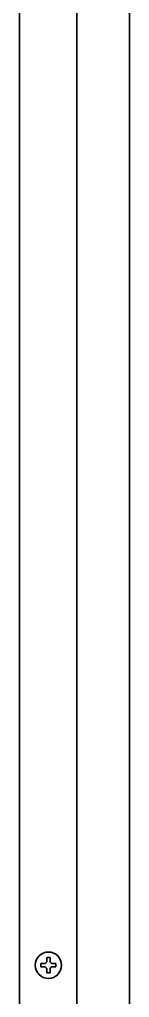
# Model space of a CAD drawing. Extents: x 5809 to 10669, y -850 to 3886.
# Drawn here: x 5820.6 to 5854.1, y 1553 to 1850.3 of the extents above; entities that cross this region are included whole.
import ezdxf

# ---------------------------------------------------------------- set-up
doc = ezdxf.new("R2010")
doc.units = 0
doc.header["$LTSCALE"] = 5
doc.layers.add('1', color=7, linetype='CONTINUOUS', true_color=0xffffff)

msp = doc.modelspace()

# ---------------------------------------------------------------- linework, layer by layer
at = {"layer": '1', "color": 7, "linetype": 'Continuous', "lineweight": 35}
for p, q in [((5820.57, 2393.35), (5820.57, 1373.93)), ((5854.07, 2388.68), (5854.07, 1387.03)), ((5838.07, 2385.03), (5838.07, 1376.53)), ((5827.07, 1562.83), (5827.07, 1563.33)), ((5827.07, 1562.33), (5827.07, 1562.83)), ((5831.67, 1563.33), (5831.67, 1562.83)), ((5831.67, 1562.83), (5831.67, 1562.33))]:
    msp.add_line(p, q, dxfattribs=at)
msp.add_circle((5829.37, 1562.83), 4, dxfattribs=at)
for points in [[(5828.37, 1563.33), (5828.4, 1563.35), (5828.44, 1563.4), (5828.52, 1563.47), (5828.59, 1563.54), (5828.66, 1563.61), (5828.73, 1563.68), (5828.8, 1563.75), (5828.85, 1563.8), (5828.87, 1563.83)], [(5828.87, 1563.83), (5828.87, 1563.88), (5828.87, 1563.99), (5828.87, 1564.15), (5828.87, 1564.31), (5828.87, 1564.46), (5828.87, 1564.62), (5828.87, 1564.77), (5828.87, 1564.94), (5828.87, 1565.06), (5828.87, 1565.13)], [(5828.87, 1565.13), (5829.04, 1565.13), (5829.37, 1565.13), (5829.71, 1565.13), (5829.87, 1565.13)], [(5829.87, 1563.83), (5829.9, 1563.8), (5829.95, 1563.75), (5830.02, 1563.68), (5830.1, 1563.6), (5830.17, 1563.53), (5830.23, 1563.46), (5830.3, 1563.4), (5830.35, 1563.35), (5830.37, 1563.33)], [(5828.37, 1562.33), (5828.32, 1562.33), (5828.21, 1562.33), (5828.05, 1562.33), (5827.89, 1562.33), (5827.73, 1562.33), (5827.58, 1562.33), (5827.43, 1562.33), (5827.26, 1562.33), (5827.14, 1562.33), (5827.07, 1562.33)], [(5828.87, 1561.83), (5828.85, 1561.85), (5828.8, 1561.9), (5828.72, 1561.98), (5828.65, 1562.05), (5828.58, 1562.12), (5828.51, 1562.19), (5828.44, 1562.26), (5828.4, 1562.3), (5828.37, 1562.33)], [(5830.37, 1562.33), (5830.35, 1562.3), (5830.3, 1562.25), (5830.23, 1562.18), (5830.16, 1562.11), (5830.09, 1562.04), (5830.02, 1561.97), (5829.94, 1561.9), (5829.9, 1561.85), (5829.87, 1561.83)], [(5829.87, 1561.83), (5829.87, 1561.77), (5829.87, 1561.66), (5829.87, 1561.5), (5829.87, 1561.34), (5829.87, 1561.19), (5829.87, 1561.04), (5829.87, 1560.88), (5829.87, 1560.71), (5829.87, 1560.59), (5829.87, 1560.53)], [(5830.37, 1563.33), (5830.43, 1563.33), (5830.54, 1563.33), (5830.7, 1563.33), (5830.86, 1563.33), (5831.01, 1563.33), (5831.16, 1563.33), (5831.32, 1563.33), (5831.49, 1563.33), (5831.61, 1563.33), (5831.67, 1563.33)], [(5829.87, 1560.53), (5829.71, 1560.53), (5829.37, 1560.53), (5829.04, 1560.53), (5828.87, 1560.53)]]:
    msp.add_open_spline(points, degree=3, dxfattribs=at)
for points in [[(5829.87, 1565.13), (5829.87, 1564.92), (5829.87, 1564.71), (5829.87, 1564.39), (5829.87, 1564.28), (5829.87, 1564.05), (5829.87, 1563.94), (5829.87, 1563.83)], [(5827.07, 1563.33), (5827.28, 1563.33), (5827.49, 1563.33), (5827.81, 1563.33), (5827.92, 1563.33), (5828.14, 1563.33), (5828.26, 1563.33), (5828.37, 1563.33)], [(5828.87, 1560.53), (5828.87, 1560.73), (5828.87, 1560.94), (5828.87, 1561.26), (5828.87, 1561.37), (5828.87, 1561.6), (5828.87, 1561.71), (5828.87, 1561.83)], [(5831.67, 1562.33), (5831.47, 1562.33), (5831.26, 1562.33), (5830.94, 1562.33), (5830.83, 1562.33), (5830.6, 1562.33), (5830.49, 1562.33), (5830.37, 1562.33)]]:
    msp.add_open_spline(points, degree=3, knots=[0, 0, 0, 0, 0.5, 0.5, 0.75, 0.75, 1, 1, 1, 1], dxfattribs=at)

doc.saveas('drawing.dxf')
